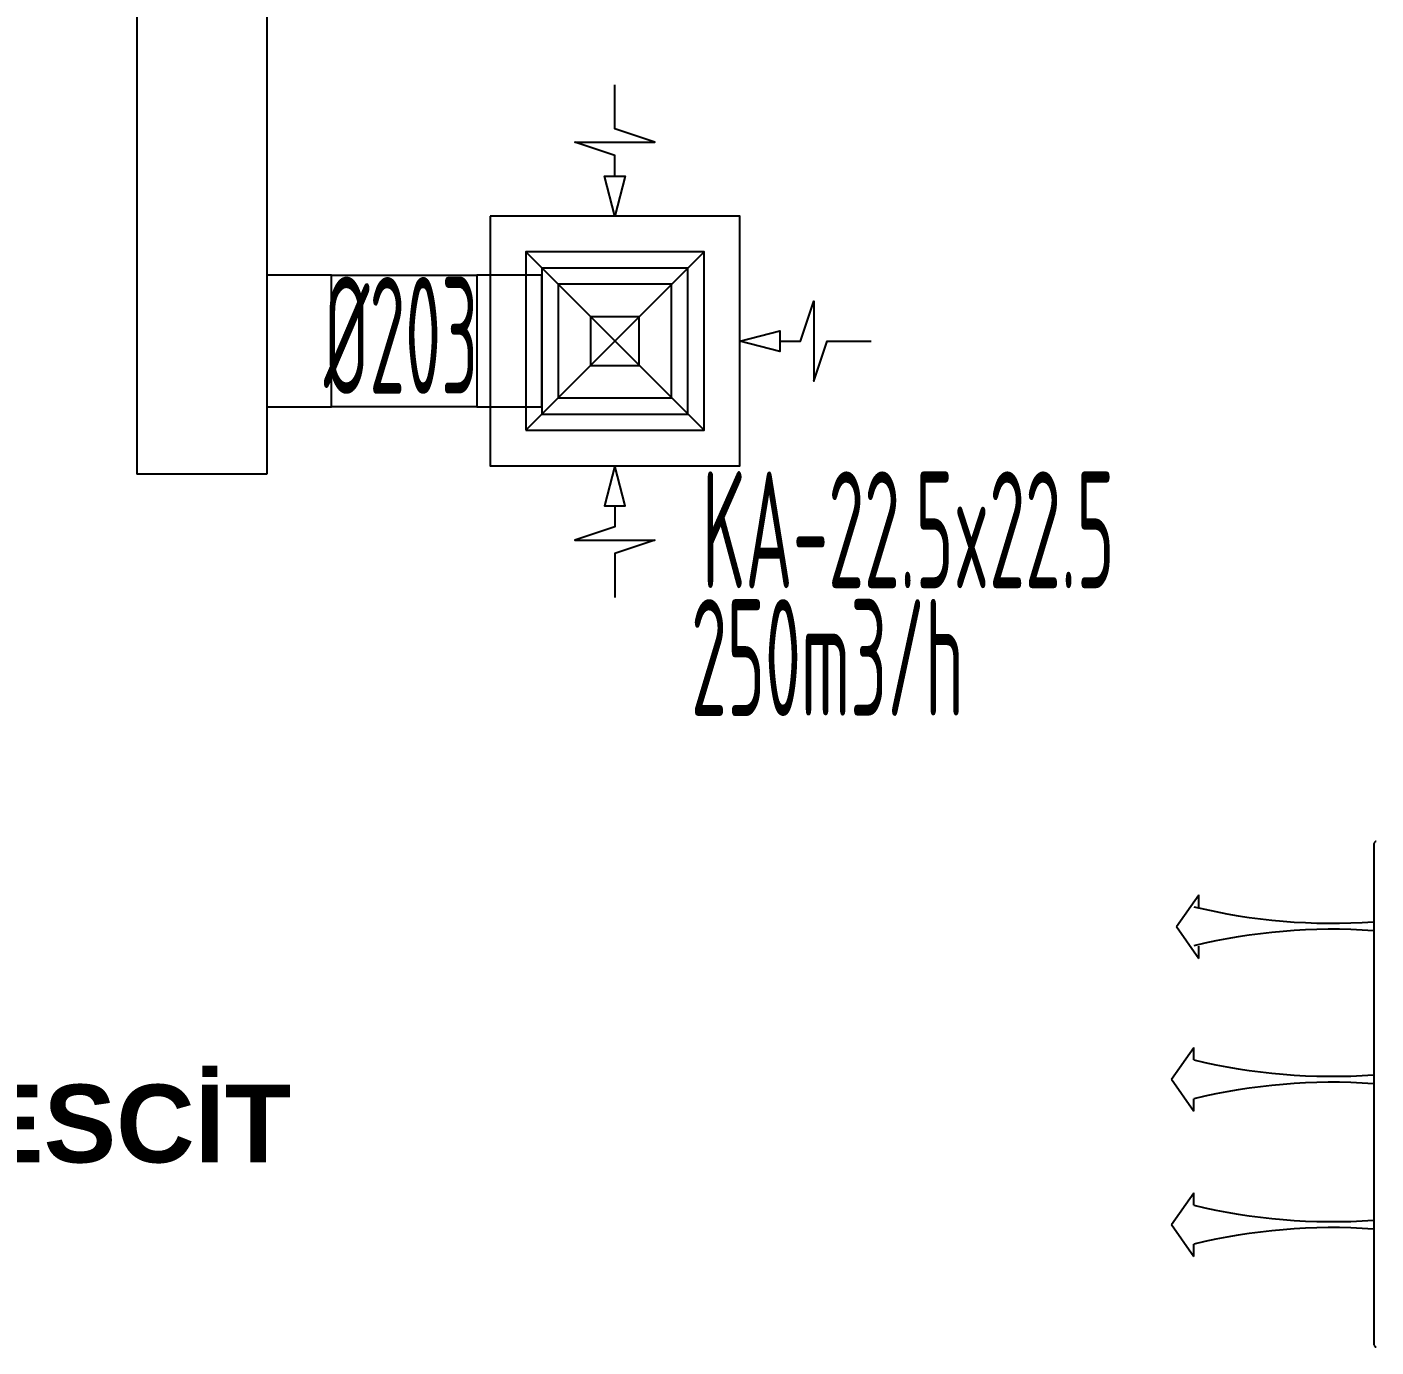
# Model space of a CAD drawing. Header units: centimetres. Extents: x 31 to 22766, y 238 to 3306.
# Drawn here: x 1476.8 to 1684.8, y 1539.1 to 1742.6 of the extents above; entities that cross this region are included whole.
import ezdxf
from ezdxf.enums import TextEntityAlignment as Align
from ezdxf.xclip import XClip

# ---------------------------------------------------------------- set-up
doc = ezdxf.new("R2010")
doc.units = ezdxf.units.CM
doc.header["$XCLIPFRAME"] = 0
for name, color, linetype in [('DAIKIN', 4, 'Continuous'), ('M-HVAC EMİŞ', 6, 'Continuous'), ('M-HVAC-FLEXS', 2, 'ZIGZAG'), ('M-HVAC-K.A-EMİŞ', 6, 'Continuous')]:
    doc.layers.add(name, color=color, linetype=linetype)
doc.layers.add('YAZI1', color=8, linetype='Continuous', lineweight=5)
doc.styles.get("Standard").update_dxf_attribs({"font": 'GENISO.shx'})
doc.styles.add('style1', font='GENISO.shx', dxfattribs={"height": 80})
doc.linetypes.add('ZIGZAG', pattern='A,0.0001,-0.2,[131,ltypeshp.shx,S=0.2,R=0,X=-0.2,Y=0],-0.4,[131,ltypeshp.shx,S=0.2,R=180,X=0.2,Y=0],-0.2', length=0.8001)

# ---------------------------------------------------------------- blocks, each defined once
blk = doc.blocks.new('fxaq 2.8 kw iç ünite')
at = {"color": 7, "linetype": 'Continuous', "true_color": 0xffffff}
for p, q in [((11465.97, 4087.95), (11465.97, 4087.95)), ((11465.97, 4087.95), (11465.97, 4087.95)), ((11465.97, 4087.95), (11465.97, 4087.95)), ((11465.97, 4087.95), (11465.97, 4087.95)), ((11465.97, 4087.95), (11465.97, 4087.95)), ((11465.97, 4087.95), (11465.97, 4087.95)), ((11465.97, 4087.95), (11465.97, 4087.95)), ((11465.97, 4087.95), (11465.97, 4087.94)), ((11465.97, 4087.95), (11465.97, 4087.94)), ((11465.97, 4087.95), (11465.97, 4087.95)), ((11465.97, 4087.95), (11465.97, 4087.95)), ((11465.97, 4087.95), (11465.97, 4087.95)), ((11465.97, 4087.94), (11465.97, 4087.93)), ((11465.97, 4087.94), (11465.97, 4087.92)), ((11465.97, 4087.94), (11465.97, 4087.94)), ((11465.97, 4087.94), (11465.97, 4087.94)), ((11465.97, 4087.94), (11465.97, 4087.94)), ((11465.97, 4087.93), (11465.97, 4087.93)), ((11465.97, 4087.92), (11465.97, 4087.9)), ((11465.97, 4087.9), (11465.98, 4087.87)), ((11465.98, 4087.87), (11465.99, 4087.85)), ((11465.99, 4087.85), (11466.01, 4087.82)), ((11466.01, 4087.82), (11466.03, 4087.79)), ((11466.03, 4087.79), (11466.07, 4087.75)), ((11466.07, 4087.75), (11466.11, 4087.72)), ((11466.11, 4087.72), (11466.17, 4087.68)), ((11466.17, 4087.68), (11466.24, 4087.66)), ((11466.34, 4087.66), (11466.28, 4087.66)), ((11543.5, 4087.66), (11466.34, 4087.66)), ((11543.53, 4087.66), (11543.5, 4087.66)), ((11543.56, 4087.66), (11543.5, 4087.66)), ((11543.58, 4087.66), (11543.66, 4087.68)), ((11543.66, 4087.68), (11543.72, 4087.71)), ((11543.72, 4087.71), (11543.77, 4087.75)), ((11543.77, 4087.75), (11543.8, 4087.78)), ((11543.8, 4087.78), (11543.83, 4087.82)), ((11543.83, 4087.82), (11543.85, 4087.84)), ((11543.85, 4087.84), (11543.86, 4087.87)), ((11543.86, 4087.87), (11543.87, 4087.89)), ((11543.87, 4087.95), (11543.87, 4087.95)), ((11543.87, 4087.95), (11543.87, 4087.95)), ((11543.87, 4087.95), (11543.87, 4087.95)), ((11543.87, 4087.95), (11543.87, 4087.95)), ((11543.87, 4087.94), (11543.87, 4087.95)), ((11543.87, 4087.94), (11543.87, 4087.95)), ((11543.87, 4087.95), (11543.87, 4087.95)), ((11543.87, 4087.95), (11543.87, 4087.95)), ((11543.87, 4087.95), (11543.87, 4087.95)), ((11543.87, 4087.93), (11543.87, 4087.94)), ((11543.87, 4087.94), (11543.87, 4087.94)), ((11543.87, 4087.94), (11543.87, 4087.94)), ((11543.87, 4087.94), (11543.87, 4087.94)), ((11543.87, 4087.92), (11543.87, 4087.94)), ((11543.87, 4087.89), (11543.87, 4087.92)), ((11543.87, 4087.95), (11543.87, 4087.95)), ((11543.87, 4087.95), (11543.87, 4087.95)), ((11543.87, 4087.95), (11543.87, 4087.95))]:
    blk.add_line(p, q, dxfattribs=at)
at = {"layer": 'DAIKIN', "color": 7}
for p, q in [((11476.09, 4060.62), (11474.17, 4060.62)), ((11479.09, 4057.17), (11474.17, 4060.62)), ((11479.09, 4057.17), (11484, 4060.62)), ((11484, 4060.62), (11482.09, 4060.62)), ((11499.62, 4059.84), (11497.71, 4059.84)), ((11502.62, 4056.4), (11497.71, 4059.84)), ((11502.62, 4056.4), (11507.54, 4059.84)), ((11507.54, 4059.84), (11505.62, 4059.84)), ((11522.02, 4059.84), (11520.1, 4059.84)), ((11525.02, 4056.4), (11520.1, 4059.84)), ((11525.02, 4056.4), (11529.93, 4059.84)), ((11529.93, 4059.84), (11528.02, 4059.84))]:
    blk.add_line(p, q, dxfattribs=at)
for centre, start, end in [((11386.72, 4081.28), 346.5032, 3.9176), ((11571.35, 4081.28), 176.0824, 193.4968), ((11410.31, 4081.28), 346.5032, 3.9176), ((11594.93, 4081.28), 176.0824, 193.4968), ((11432.71, 4081.28), 346.5032, 3.9176), ((11617.33, 4081.28), 176.0824, 193.4968)]:
    blk.add_arc(centre, 91.85, start, end, dxfattribs=at)
blk = doc.blocks.new('KA- 22.5x22.5 EM')
at = {"layer": 'M-HVAC-K.A-EMİŞ', "color": 2}
for p, q in [((160148.13, 150796.21), (160175.63, 150768.71)), ((160175.63, 150796.21), (160148.13, 150768.71))]:
    blk.add_line(p, q, dxfattribs=at)
for points in [[(160161.88, 150807.87), (160163.49, 150807.87), (160161.88, 150801.71), (160160.28, 150807.87), (160161.88, 150807.87), (160161.88, 150811.08), (160155.73, 150813.14), (160168.04, 150813.14), (160161.88, 150815.19), (160161.88, 150821.95)], [(160175.63, 150768.71), (160175.63, 150768.71), (160175.63, 150796.21), (160148.13, 150796.21), (160148.13, 150768.71), (160175.63, 150768.71)], [(160136.47, 150782.46), (160136.47, 150784.06), (160142.63, 150782.46), (160136.47, 150780.85), (160136.47, 150782.46), (160133.26, 150782.46), (160131.21, 150776.3), (160131.21, 150788.62), (160129.15, 150782.46), (160122.39, 150782.46)], [(160187.3, 150782.46), (160187.3, 150784.06), (160181.13, 150782.46), (160187.3, 150780.85), (160187.3, 150782.46), (160190.51, 150782.46), (160192.56, 150776.3), (160192.56, 150788.62), (160194.62, 150782.46), (160201.38, 150782.46)]]:
    blk.add_lwpolyline(points, dxfattribs=at)
at = {"layer": 'M-HVAC-K.A-EMİŞ', "color": 6}
blk.add_lwpolyline([(160142.63, 150763.21), (160181.13, 150763.21), (160181.13, 150801.71), (160142.63, 150801.71), (160142.63, 150763.21), (160142.63, 150763.21)], dxfattribs=at)
at = {"layer": 'M-HVAC-K.A-EMİŞ', "color": 8}
blk.add_lwpolyline([(160150.63, 150771.21), (160173.13, 150771.21), (160173.13, 150793.71), (160150.63, 150793.71)], close=True, dxfattribs=at)
at = {"layer": 'M-HVAC-K.A-EMİŞ', "color": 2}
for points in [[(160153.13, 150773.71), (160170.63, 150773.71), (160170.63, 150791.21), (160153.13, 150791.21)], [(160158.13, 150778.71), (160165.63, 150778.71), (160165.63, 150786.21), (160158.13, 150786.21)]]:
    blk.add_lwpolyline(points, close=True, dxfattribs=at)
blk = doc.blocks.new('G$CCD2FF134')
at = {"layer": 'M-HVAC EMİŞ'}
for p, q in [((-2213.26, 0), (-2213.26, -598.35)), ((-2193.26, 0), (-2193.26, -598.35)), ((-2193.26, -598.35), (-2213.26, -598.35))]:
    blk.add_line(p, q, dxfattribs=at)
at = {"layer": 'M-HVAC-FLEXS', "linetype": 'ZIGZAG', "ltscale": 5}
for p, q in [((-2183.26, -567.7), (-2160.84, -567.7)), ((-2160.84, -588), (-2183.26, -588))]:
    blk.add_line(p, q, dxfattribs=at)
at = {"layer": 'M-HVAC-FLEXS', "linetype": 'ByBlock', "ltscale": 5}
for points in [[(-2193.26, -567.7), (-2193.26, -588), (-2183.26, -588), (-2183.26, -567.7)], [(-2160.84, -567.7), (-2160.84, -588), (-2150.84, -588), (-2150.84, -567.7)]]:
    blk.add_lwpolyline(points, close=True, dxfattribs=at)
at = {"rotation": 270}
blk.add_blockref('fxaq 2.8 kw iç ünite', (-6110.18, 10810.99), dxfattribs=at)
at = {"layer": 'M-HVAC-K.A-EMİŞ', "rotation": 270}
blk.add_blockref('KA- 22.5x22.5 EM', (-152922.04, 159584.03), dxfattribs=at)
at = {"layer": 'M-HVAC-FLEXS', "linetype": 'ByBlock', "ltscale": 5, "width": 0.5}
blk.add_text('%%c203', height=18, rotation=360, dxfattribs=at).set_placement((-2172.56, -576.95), align=Align.MIDDLE)
at = {"layer": 'M-HVAC-K.A-EMİŞ', "color": 2, "width": 0.5}
for s, p in [('KA-22.5x22.5', (-2094.34, -606.93)), ('250m3/h', (-2106.83, -626.6))]:
    blk.add_text(s, height=18, rotation=360, dxfattribs=at).set_placement(p, align=Align.MIDDLE)

msp = doc.modelspace()

# ---------------------------------------------------------------- block references
ref = msp.add_blockref('G$CCD2FF134', (3707.03, 2272.03))
XClip(ref).set_block_clipping_path([(-3470.0000000001, -1889.9999999982), (349.9999999999, 300.0000000019)])

# ---------------------------------------------------------------- texts
at = {"layer": 'YAZI1', "insert": (920.11, 1579.58), "char_height": 12, "width": 1131.5727, "attachment_point": 1, "style": 'style1'}
msp.add_mtext('\\pxsm1,qc;{\\fArial|b1|i0|c162|p34;MESCİT}', dxfattribs=at)

doc.saveas('drawing.dxf')
